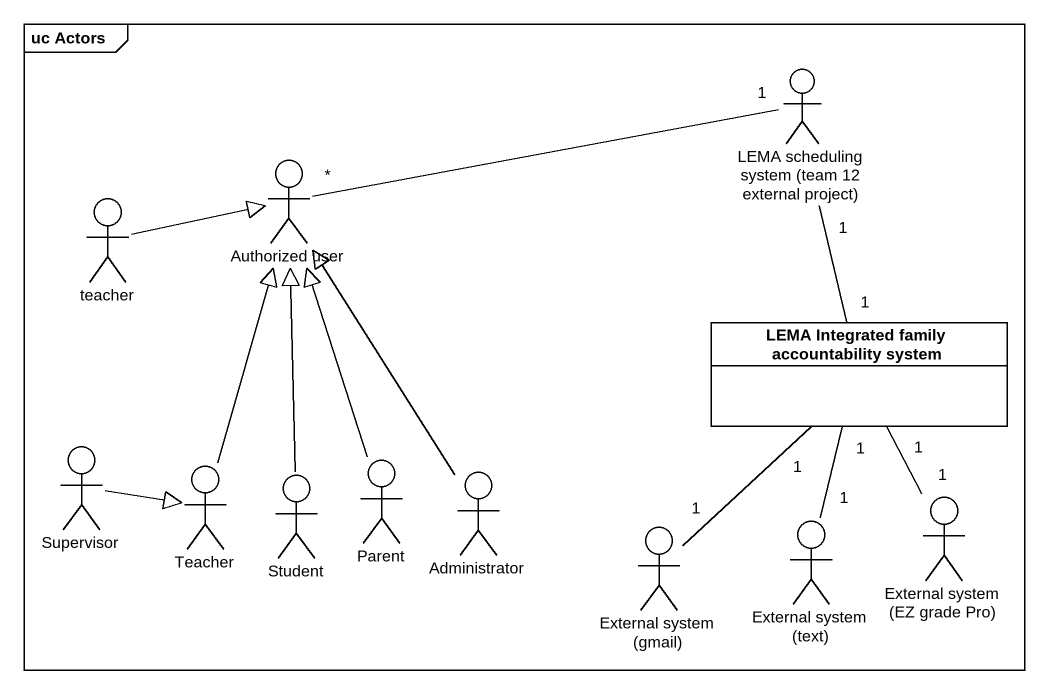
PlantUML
@startuml
mainframe uc Actors
allowmixing
hide circle
hide empty members
actor "LEMA scheduling system (team 12 external project)" as LEMA_scheduling_system_team
actor "Authorized user" as Authorized_user
actor teacher
class "LEMA Integrated family accountability system" as LEMA_Integrated_family
actor Supervisor
actor Teacher
actor Student
actor Parent
actor Administrator
actor "External system (EZ grade Pro)" as External_system_EZ_grade_Pro
actor "External system (gmail)" as External_system_gmail
actor "External system (text)" as External_system_text
LEMA_scheduling_system_team "1" -- "1" LEMA_Integrated_family
Authorized_user "*" -right- "1" LEMA_scheduling_system_team
teacher -right-|> Authorized_user
LEMA_Integrated_family "1" -- "1" External_system_EZ_grade_Pro
LEMA_Integrated_family "1" -- "1" External_system_gmail
LEMA_Integrated_family "1" -- "1" External_system_text
Supervisor -right-|> Teacher
Teacher -up-|> Authorized_user
Student -up-|> Authorized_user
Parent -up-|> Authorized_user
Administrator -up-|> Authorized_user
@enduml
